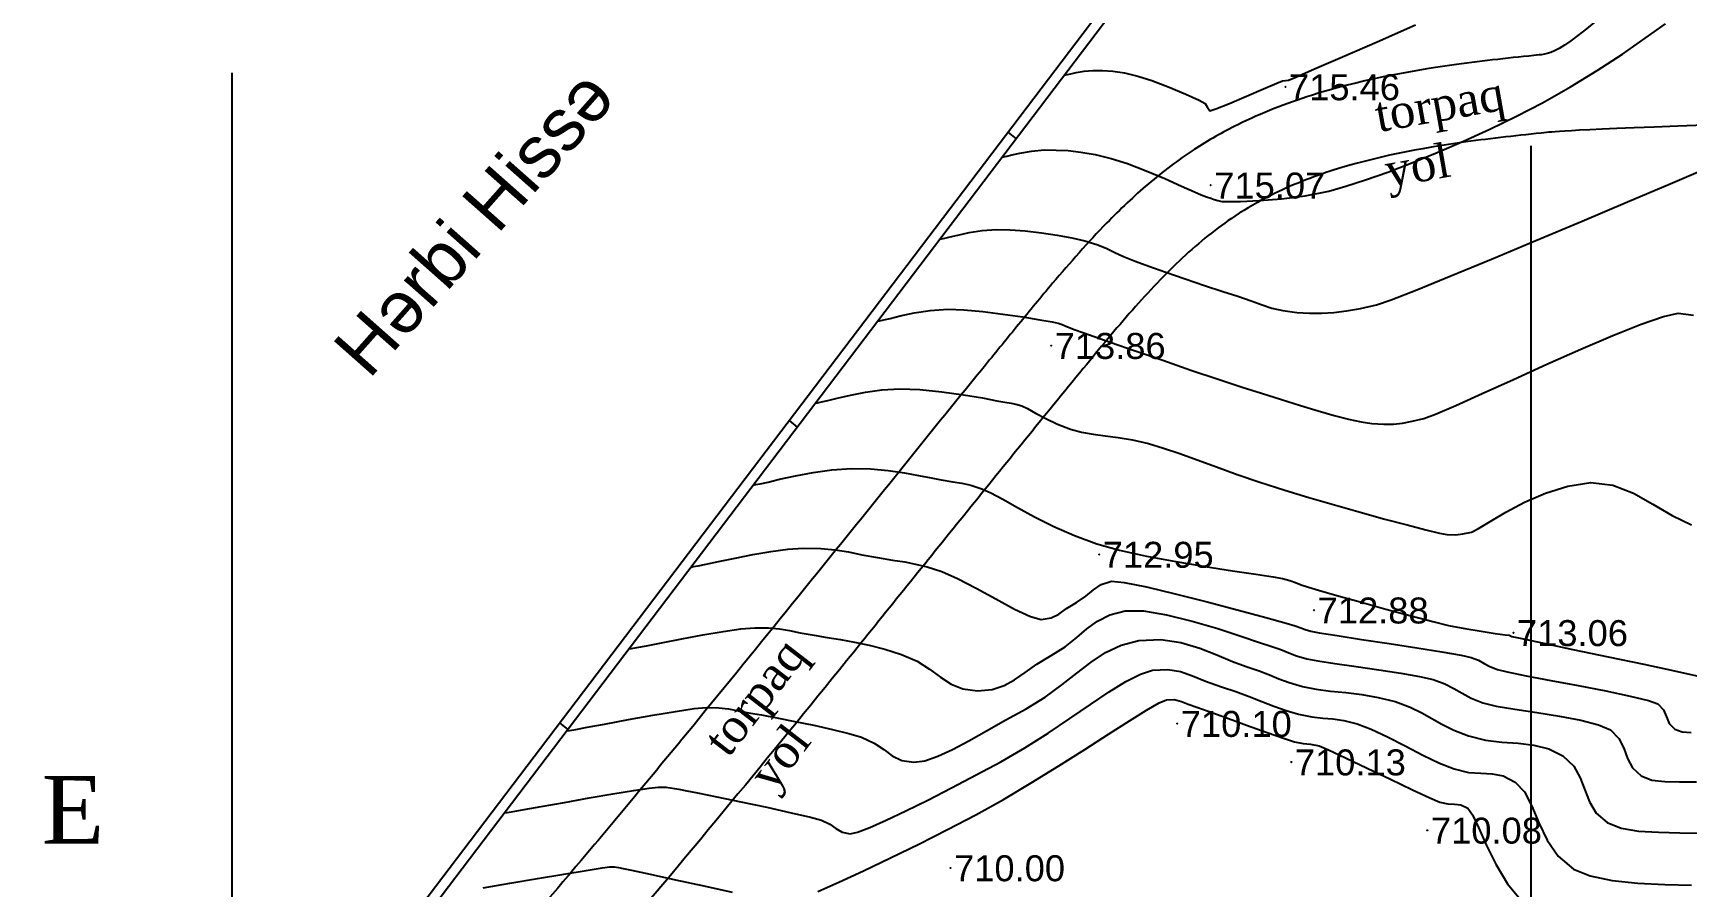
# Model space of a CAD drawing. Header units: feet. Extents: x 3381 to 683417, y 675186 to 4372291.
# Drawn here: x 682633.5 to 682697.2, y 4372090.4 to 4372123.2 of the extents above; entities that cross this region are included whole.
import ezdxf

# ---------------------------------------------------------------- set-up
doc = ezdxf.new("R2010")
doc.units = ezdxf.units.FT
doc.header["$MEASUREMENT"] = 0
doc.header["$PDMODE"] = 34
doc.header["$PDSIZE"] = 0.01
doc.linetypes.add('ACAD_ISO03W100', pattern=[30, 12, -18])
doc.layers.get('0').update_dxf_attribs({"linetype": 'CONTINUOUS'})
for name, color, linetype in [('0_Point_Height', 2, 'CONTINUOUS'), ('0_Point_Point', 7, 'CONTINUOUS'), ('Kompass', 7, 'CONTINUOUS'), ('Yazilar', 7, 'CONTINUOUS')]:
    doc.layers.add(name, color=color, linetype=linetype)
for name, color, linetype, lineweight in [('ANA HORIZONTAL', 24, 'CONTINUOUS', 30), ('HORIZANTAL', 24, 'CONTINUOUS', 13), ('km setka', 170, 'CONTINUOUS', 15), ('kontur', 5, 'CONTINUOUS', 0)]:
    doc.layers.add(name, color=color, linetype=linetype, lineweight=lineweight)
doc.styles.get("Standard").update_dxf_attribs({"font": 'arial.ttf', "height": 1.5})
doc.styles.add('Standart', font='times.ttf')

msp = doc.modelspace()

# ---------------------------------------------------------------- linework, layer by layer
at = {"linetype": 'Continuous', "lineweight": 25}
for p, q in [((682677.81, 4372128.345, 716.528), (682641.602, 4372080.645, 708.969)), ((682678.129, 4372128.103, 716.528), (682641.983, 4372080.485, 708.982)), ((682671.033, 4372119.416, -710.059), (682671.348, 4372119.17, -710.059)), ((682662.609, 4372108.319, -710.059), (682662.924, 4372108.072, -710.059)), ((682653.776, 4372096.683, -710.059), (682654.091, 4372096.437, -710.059))]:
    msp.add_line(p, q, dxfattribs=at)
for points, knots in [([(682691.713, 4372146.789), (682693.534, 4372143.319), (682699.84, 4372131.301), (682709.737, 4372113.319), (682723.732, 4372094.055), (682734.503, 4372073.857), (682745.466, 4372055.972), (682754.594, 4372038.568), (682768.009, 4372020.047), (682784.609, 4372005.758), (682796.144, 4371990.921), (682804.074, 4371980.439), (682815.392, 4371968.52), (682823.641, 4371957.828), (682828.085, 4371952.068)], [0, 0, 0, 0, 11.75951, 40.72321, 61.46233, 83.054979, 109.290717, 124.392744, 141.962718, 177.533008, 189.558821, 198.276488, 216.955448, 238.768866, 238.768866, 238.768866, 238.768866]), ([(682696.471, 4372126.259), (682692.531, 4372122.496), (682692.002, 4372122.445), (682690.413, 4372122.286), (682689.35, 4372122.169), (682686.398, 4372121.762), (682684.521, 4372121.408), (682681.743, 4372120.53), (682680.792, 4372120.16), (682679.301, 4372119.422), (682678.741, 4372119.106), (682677.581, 4372118.35), (682676.993, 4372117.903), (682675.878, 4372116.954), (682675.348, 4372116.45), (682674.106, 4372115.179), (682673.416, 4372114.392), (682672.305, 4372113.074), (682671.871, 4372112.544), (682671.015, 4372111.498), (682670.59, 4372110.977), (682669.324, 4372109.422), (682668.491, 4372108.394), (682666.012, 4372105.326), (682664.384, 4372103.303), (682661.475, 4372099.708), (682660.199, 4372098.138), (682658.163, 4372095.659), (682657.422, 4372094.761), (682655.989, 4372093.04), (682655.3, 4372092.217), (682654.072, 4372090.763), (682653.538, 4372090.134), (682652.169, 4372088.533), (682651.295, 4372087.528), (682649.863, 4372085.586), (682649.277, 4372084.676), (682648.511, 4372083.023), (682648.262, 4372082.319), (682648.029, 4372081.197), (682647.974, 4372080.804), (682647.926, 4372080.01), (682647.931, 4372079.614), (682648.051, 4372078.014), (682648.366, 4372076.841), (682649.079, 4372074.997), (682649.415, 4372074.29), (682650.141, 4372072.954), (682650.532, 4372072.322), (682651.82, 4372070.4), (682652.767, 4372069.206), (682654.231, 4372067.272), (682654.782, 4372066.522), (682655.783, 4372064.99), (682656.231, 4372064.213), (682656.901, 4372062.743), (682657.142, 4372062.056), (682657.488, 4372060.62), (682657.592, 4372059.879), (682657.67, 4372058.282), (682657.624, 4372057.428), (682657.36, 4372055.748), (682657.143, 4372054.917), (682656.348, 4372052.683), (682655.616, 4372051.33), (682654.143, 4372049.183), (682653.489, 4372048.355), (682652.099, 4372046.747), (682651.36, 4372045.964), (682649.858, 4372044.412), (682649.096, 4372043.643), (682647.774, 4372042.259), (682647.21, 4372041.651), (682646.115, 4372040.398), (682645.586, 4372039.759), (682644.047, 4372037.812), (682643.082, 4372036.475), (682641.382, 4372034.011), (682640.634, 4372032.89), (682639.165, 4372030.621), (682638.446, 4372029.475), (682636.346, 4372026.001), (682635.019, 4372023.637), (682632.623, 4372018.948), (682631.544, 4372016.628), (682629.88, 4372012.603), (682629.244, 4372010.919), (682628.086, 4372007.513), (682627.563, 4372005.796), (682626.55, 4372002.168), (682626.068, 4372000.255), (682625.284, 4371996.963), (682624.969, 4371995.586), (682624.356, 4371992.821), (682624.061, 4371991.433), (682623.636, 4371989.26), (682623.49, 4371988.485), (682623.252, 4371987.085), (682623.156, 4371986.466), (682622.916, 4371984.502), (682622.841, 4371983.158), (682622.843, 4371980.142), (682622.965, 4371978.47), (682623.405, 4371975.178), (682623.721, 4371973.559), (682624.361, 4371970.843), (682624.654, 4371969.735), (682625.219, 4371967.737), (682625.485, 4371966.844), (682625.978, 4371965.23), (682626.204, 4371964.5), (682626.7, 4371963.026), (682626.969, 4371962.286), (682627.425, 4371961.195), (682627.582, 4371960.842), (682628.084, 4371959.788), (682628.445, 4371959.127), (682629.126, 4371957.857), (682629.446, 4371957.248), (682629.845, 4371956.346), (682629.966, 4371956.042), (682630.153, 4371955.488), (682630.223, 4371955.241), (682630.346, 4371954.717), (682630.398, 4371954.444), (682630.532, 4371953.608), (682630.595, 4371953.017), (682628.41, 4371948.604)], [0, 0, 0, 0, 1.504182, 1.504182, 4.512547, 4.512547, 9.897023, 9.897023, 12.795834, 12.795834, 14.604059, 14.604059, 16.662244, 16.662244, 18.72043, 18.72043, 21.69221, 21.69221, 23.690537, 23.690537, 25.688865, 25.688865, 29.68552, 29.68552, 37.678831, 37.678831, 43.858623, 43.858623, 47.338723, 47.338723, 50.479181, 50.479181, 52.843093, 52.843093, 56.452422, 56.452422, 59.343353, 59.343353, 61.301717, 61.301717, 62.310714, 62.310714, 63.319712, 63.319712, 66.426739, 66.426739, 68.50177, 68.50177, 70.576802, 70.576802, 75.092259, 75.092259, 77.984383, 77.984383, 80.876507, 80.876507, 83.368148, 83.368148, 85.859789, 85.859789, 88.693846, 88.693846, 91.527902, 91.527902, 96.504404, 96.504404, 99.813748, 99.813748, 103.123092, 103.123092, 106.359907, 106.359907, 108.778682, 108.778682, 111.197456, 111.197456, 116.035005, 116.035005, 120.025858, 120.025858, 124.016711, 124.016711, 131.998417, 131.998417, 139.538843, 139.538843, 144.840516, 144.840516, 150.142189, 150.142189, 155.992549, 155.992549, 160.212599, 160.212599, 164.43265, 164.43265, 166.77754, 166.77754, 168.584028, 168.584028, 172.423705, 172.423705, 177.221179, 177.221179, 182.018653, 182.018653, 185.384546, 185.384546, 188.140377, 188.140377, 190.397291, 190.397291, 192.654204, 192.654204, 193.73589, 193.73589, 195.899262, 195.899262, 198.062634, 198.062634, 199.190084, 199.190084, 200.13488, 200.13488, 201.079676, 201.079676, 202.923933, 202.923933, 202.923933, 202.923933]), ([(682700.374, 4372119.789), (682692.812, 4372119.509), (682692.282, 4372119.458), (682690.704, 4372119.3), (682689.667, 4372119.185), (682686.867, 4372118.797), (682685.159, 4372118.466), (682682.741, 4372117.698), (682681.933, 4372117.379), (682680.684, 4372116.757), (682680.215, 4372116.489), (682679.067, 4372115.731), (682678.396, 4372115.185), (682677.086, 4372113.961), (682676.448, 4372113.285), (682675.185, 4372111.85), (682674.559, 4372111.09), (682672.412, 4372108.469), (682670.933, 4372106.644), (682668.005, 4372103.018), (682666.556, 4372101.218), (682662.169, 4372095.795), (682659.192, 4372092.153), (682655.473, 4372087.78), (682654.989, 4372087.218), (682654.047, 4372086.108), (682653.591, 4372085.558), (682652.604, 4372084.27), (682652.106, 4372083.534), (682651.42, 4372082.215), (682651.193, 4372081.629), (682651.004, 4372080.789), (682650.966, 4372080.529), (682650.929, 4372080), (682650.931, 4372079.724), (682651.015, 4372078.615), (682651.246, 4372077.712), (682651.797, 4372076.286), (682652.042, 4372075.757), (682652.579, 4372074.737), (682652.873, 4372074.242), (682653.957, 4372072.562), (682654.849, 4372071.416), (682656.368, 4372069.425), (682656.981, 4372068.609), (682658.15, 4372066.873), (682658.706, 4372065.955), (682659.452, 4372064.401), (682659.699, 4372063.806), (682660.109, 4372062.571), (682660.27, 4372061.94), (682660.627, 4372060.026), (682660.696, 4372058.721), (682660.526, 4372056.32), (682660.325, 4372055.225), (682659.723, 4372053.114), (682659.322, 4372052.095), (682658.368, 4372050.156), (682657.816, 4372049.235), (682656.436, 4372047.22), (682655.572, 4372046.155), (682653.788, 4372044.149), (682652.867, 4372043.204), (682651.201, 4372041.497), (682650.451, 4372040.731), (682649.274, 4372039.456), (682648.829, 4372038.953), (682647.957, 4372037.917), (682647.531, 4372037.388), (682646.277, 4372035.772), (682645.472, 4372034.655), (682643.946, 4372032.446), (682643.219, 4372031.359), (682641.798, 4372029.17), (682641.103, 4372028.065), (682639.073, 4372024.722), (682637.793, 4372022.454), (682635.416, 4372017.838), (682634.32, 4372015.491), (682632.666, 4372011.488), (682632.049, 4372009.854), (682630.927, 4372006.546), (682630.418, 4372004.869), (682629.421, 4372001.287), (682628.941, 4371999.377), (682628.17, 4371996.124), (682627.864, 4371994.784), (682627.272, 4371992.111), (682626.989, 4371990.776), (682626.574, 4371988.65), (682626.424, 4371987.855), (682626.191, 4371986.467), (682626.102, 4371985.87), (682625.965, 4371984.676), (682625.916, 4371984.076), (682625.821, 4371982.268), (682625.83, 4371981.052), (682626.019, 4371977.919), (682626.299, 4371976.01), (682627.089, 4371972.203), (682627.596, 4371970.304), (682628.342, 4371967.763), (682628.536, 4371967.122), (682628.929, 4371965.844), (682629.127, 4371965.215), (682629.522, 4371964.053), (682629.717, 4371963.517), (682630.068, 4371962.643), (682630.216, 4371962.298), (682630.498, 4371961.691), (682630.63, 4371961.425), (682630.909, 4371960.881), (682631.056, 4371960.606), (682631.507, 4371959.765), (682631.823, 4371959.186), (682632.348, 4371958.114), (682632.565, 4371957.634), (682632.884, 4371956.791), (682633.002, 4371956.438), (682633.199, 4371955.719), (682633.277, 4371955.362), (682633.471, 4371954.304), (682633.548, 4371953.615), (682633.626, 4371952.873), (682633.635, 4371952.792), (682635.369, 4371948.48)], [0, 0, 0, 0, 1.519576, 1.519576, 4.558728, 4.558728, 9.930594, 9.930594, 12.837598, 12.837598, 14.698947, 14.698947, 17.596272, 17.596272, 20.493598, 20.493598, 23.430765, 23.430765, 30.540606, 30.540606, 37.650448, 37.650448, 51.870131, 51.870131, 53.943342, 53.943342, 56.016553, 56.016553, 58.839775, 58.839775, 61.186701, 61.186701, 62.257023, 62.257023, 63.327345, 63.327345, 66.426341, 66.426341, 68.26825, 68.26825, 70.110159, 70.110159, 74.62153, 74.62153, 77.595, 77.595, 80.568471, 80.568471, 82.304355, 82.304355, 84.04024, 84.04024, 87.512009, 87.512009, 90.504027, 90.504027, 93.496045, 93.496045, 96.488063, 96.488063, 100.372173, 100.372173, 104.256283, 104.256283, 107.517701, 107.517701, 109.618427, 109.618427, 111.719153, 111.719153, 115.920605, 115.920605, 119.858792, 119.858792, 123.796978, 123.796978, 131.673352, 131.673352, 139.553481, 139.553481, 144.894421, 144.894421, 150.235361, 150.235361, 156.190392, 156.190392, 160.321983, 160.321983, 164.453574, 164.453574, 166.899961, 166.899961, 168.797126, 168.797126, 170.694291, 170.694291, 174.488621, 174.488621, 180.488906, 180.488906, 186.48919, 186.48919, 188.508696, 188.508696, 190.528201, 190.528201, 192.322947, 192.322947, 193.52533, 193.52533, 194.478712, 194.478712, 195.432094, 195.432094, 197.338858, 197.338858, 198.784376, 198.784376, 199.759029, 199.759029, 200.733681, 200.733681, 202.682985, 202.682985, 202.923933, 202.923933, 202.923933, 202.923933])]:
    msp.add_open_spline(points, degree=3, knots=knots, dxfattribs=at)
at = {"layer": '0_Point_Point', "lineweight": 25}
for p in [(682681.712, 4372121.164, 715.458), (682678.836, 4372117.381, 715.073), (682672.693, 4372111.207, 713.864), (682674.543, 4372103.169, 712.954), (682682.815, 4372101.025, 712.882), (682690.488, 4372100.155, 713.057), (682677.549, 4372096.66, 710.101), (682681.939, 4372095.179, 710.135), (682687.177, 4372092.552, 710.075), (682668.821, 4372091.104, 710)]:
    msp.add_point(p, dxfattribs=at)
at = {"layer": 'ANA HORIZONTAL', "color": 16, "lineweight": 25}
for points, elevation in [([(682670.81, 4372118.461), (682670.866, 4372118.471), (682670.985, 4372118.497), (682671.185, 4372118.544), (682671.49, 4372118.616), (682671.933, 4372118.695), (682672.445, 4372118.736), (682672.885, 4372118.735), (682673.345, 4372118.711), (682673.841, 4372118.655), (682674.391, 4372118.558), (682675.011, 4372118.412), (682675.634, 4372118.214), (682676.347, 4372117.939), (682677.068, 4372117.633), (682677.716, 4372117.345), (682678.209, 4372117.121), (682678.465, 4372117.009), (682678.669, 4372116.935), (682678.836, 4372116.878), (682678.969, 4372116.836), (682679.112, 4372116.788), (682679.258, 4372116.758), (682679.482, 4372116.753), (682679.988, 4372116.759), (682680.703, 4372116.788), (682681.557, 4372116.855), (682682.475, 4372116.974), (682683.386, 4372117.157), (682684.037, 4372117.338), (682684.798, 4372117.582), (682685.65, 4372117.885), (682686.574, 4372118.238), (682687.551, 4372118.637), (682688.561, 4372119.074), (682689.586, 4372119.543), (682690.606, 4372120.038), (682691.602, 4372120.553), (682692.684, 4372121.161), (682693.717, 4372121.794), (682694.683, 4372122.427), (682695.563, 4372123.035), (682696.339, 4372123.595)], 715), ([(682658.835, 4372102.685), (682658.919, 4372102.7), (682659.104, 4372102.734), (682659.416, 4372102.797), (682659.885, 4372102.894), (682660.532, 4372103.029), (682661.216, 4372103.164), (682661.901, 4372103.282), (682662.555, 4372103.369), (682663.144, 4372103.409), (682663.825, 4372103.4), (682664.385, 4372103.348), (682664.893, 4372103.264), (682665.414, 4372103.16), (682666.015, 4372103.047), (682666.594, 4372102.953), (682667.057, 4372102.88), (682667.477, 4372102.801), (682667.928, 4372102.686), (682668.483, 4372102.509), (682669.092, 4372102.248), (682669.812, 4372101.872), (682670.57, 4372101.455), (682671.29, 4372101.068), (682671.896, 4372100.782), (682672.315, 4372100.671), (682672.696, 4372100.727), (682672.995, 4372100.875), (682673.291, 4372101.082), (682673.664, 4372101.315), (682674.032, 4372101.562), (682674.32, 4372101.805), (682674.62, 4372102.008), (682675.021, 4372102.134), (682675.499, 4372102.092), (682676.36, 4372101.92), (682677.47, 4372101.658), (682678.696, 4372101.347), (682679.905, 4372101.028), (682680.963, 4372100.741), (682681.736, 4372100.526), (682682.092, 4372100.426), (682682.308, 4372100.35), (682682.476, 4372100.281), (682682.693, 4372100.212), (682683.017, 4372100.155), (682683.706, 4372100.046), (682684.64, 4372099.901), (682685.703, 4372099.737), (682686.774, 4372099.57), (682687.736, 4372099.415), (682688.47, 4372099.289), (682688.858, 4372099.207), (682689.149, 4372099.094), (682689.365, 4372098.975), (682689.581, 4372098.854), (682689.87, 4372098.735), (682690.253, 4372098.645), (682690.976, 4372098.502), (682691.925, 4372098.322), (682692.984, 4372098.121), (682694.041, 4372097.914), (682694.981, 4372097.718), (682695.688, 4372097.548), (682696.05, 4372097.42), (682696.264, 4372097.187), (682696.374, 4372096.92), (682696.486, 4372096.659), (682696.702, 4372096.44), (682696.982, 4372096.342), (682697.329, 4372096.313)], 712.5)]:
    msp.add_lwpolyline(points, dxfattribs=dict(at, elevation=elevation))
at = {"layer": 'HORIZANTAL', "color": 16, "linetype": 'Continuous', "lineweight": 25}
for points, elevation in [([(682673.205, 4372121.616), (682673.242, 4372121.623), (682673.323, 4372121.64), (682673.458, 4372121.672), (682673.663, 4372121.72), (682673.961, 4372121.774), (682674.305, 4372121.801), (682674.677, 4372121.799), (682675.074, 4372121.769), (682675.518, 4372121.701), (682676.031, 4372121.583), (682676.576, 4372121.408), (682677.236, 4372121.154), (682677.883, 4372120.882), (682678.39, 4372120.653), (682678.629, 4372120.528), (682678.713, 4372120.367), (682678.797, 4372120.247), (682679.035, 4372120.32), (682679.554, 4372120.528), (682680.211, 4372120.805), (682680.866, 4372121.088), (682681.377, 4372121.308), (682681.602, 4372121.402), (682681.719, 4372121.412), (682681.836, 4372121.423), (682682.112, 4372121.54), (682682.837, 4372121.853), (682683.913, 4372122.321), (682685.241, 4372122.9), (682686.724, 4372123.551)], 715.5), ([(682668.415, 4372115.306), (682668.474, 4372115.316), (682668.599, 4372115.342), (682668.803, 4372115.39), (682669.108, 4372115.463), (682669.542, 4372115.557), (682670.034, 4372115.633), (682670.585, 4372115.67), (682671.111, 4372115.662), (682671.7, 4372115.62), (682672.317, 4372115.55), (682672.927, 4372115.46), (682673.497, 4372115.355), (682673.991, 4372115.241), (682674.45, 4372115.101), (682674.806, 4372114.957), (682675.125, 4372114.805), (682675.476, 4372114.639), (682675.925, 4372114.455), (682676.449, 4372114.264), (682677.113, 4372114.029), (682677.852, 4372113.773), (682678.601, 4372113.518), (682679.297, 4372113.288), (682679.877, 4372113.104), (682680.398, 4372112.93), (682680.813, 4372112.779), (682681.194, 4372112.652), (682681.614, 4372112.554), (682682.148, 4372112.485), (682682.64, 4372112.454), (682683.106, 4372112.451), (682683.573, 4372112.478), (682684.063, 4372112.54), (682684.602, 4372112.64), (682685.214, 4372112.782), (682685.781, 4372112.972), (682686.767, 4372113.353), (682688.083, 4372113.886), (682689.642, 4372114.53), (682691.353, 4372115.247), (682693.129, 4372115.997), (682694.882, 4372116.74), (682696.522, 4372117.436), (682697.962, 4372118.048)], 714.5), ([(682666.02, 4372112.151), (682666.093, 4372112.164), (682666.249, 4372112.196), (682666.504, 4372112.255), (682666.884, 4372112.347), (682667.425, 4372112.464), (682668.038, 4372112.558), (682668.724, 4372112.605), (682669.329, 4372112.586), (682670.06, 4372112.518), (682670.841, 4372112.42), (682671.599, 4372112.309), (682672.256, 4372112.202), (682672.739, 4372112.116), (682672.971, 4372112.07), (682673.121, 4372112.02), (682673.237, 4372111.965), (682673.384, 4372111.902), (682673.625, 4372111.816), (682674.177, 4372111.621), (682674.97, 4372111.342), (682675.931, 4372111.007), (682676.99, 4372110.64), (682678.076, 4372110.267), (682679.118, 4372109.914), (682680.045, 4372109.607), (682680.785, 4372109.371), (682681.563, 4372109.13), (682682.293, 4372108.904), (682682.968, 4372108.698), (682683.585, 4372108.519), (682684.139, 4372108.375), (682684.625, 4372108.27), (682685.038, 4372108.213), (682685.5, 4372108.184), (682685.874, 4372108.187), (682686.218, 4372108.225), (682686.588, 4372108.297), (682687.041, 4372108.407), (682687.489, 4372108.57), (682688.265, 4372108.904), (682689.291, 4372109.364), (682690.488, 4372109.906), (682691.776, 4372110.488), (682693.076, 4372111.065), (682694.311, 4372111.593), (682695.401, 4372112.03), (682696.266, 4372112.331), (682696.829, 4372112.452), (682697.417, 4372112.381)], 714), ([(682663.625, 4372108.996), (682663.698, 4372109.008), (682663.851, 4372109.039), (682664.099, 4372109.096), (682664.464, 4372109.184), (682664.973, 4372109.302), (682665.543, 4372109.412), (682666.173, 4372109.498), (682666.864, 4372109.54), (682667.645, 4372109.516), (682668.489, 4372109.432), (682669.318, 4372109.315), (682670.051, 4372109.191), (682670.609, 4372109.087), (682670.911, 4372109.03), (682671.15, 4372108.991), (682671.339, 4372108.955), (682671.57, 4372108.886), (682671.788, 4372108.783), (682672.098, 4372108.611), (682672.485, 4372108.401), (682672.934, 4372108.184), (682673.433, 4372107.992), (682673.865, 4372107.877), (682674.307, 4372107.798), (682674.771, 4372107.736), (682675.273, 4372107.668), (682675.826, 4372107.574), (682676.445, 4372107.433), (682677.025, 4372107.263), (682677.648, 4372107.053), (682678.32, 4372106.81), (682679.053, 4372106.54), (682679.853, 4372106.25), (682680.73, 4372105.947), (682681.693, 4372105.639), (682682.619, 4372105.36), (682683.602, 4372105.074), (682684.591, 4372104.793), (682685.538, 4372104.532), (682686.394, 4372104.303), (682687.111, 4372104.119), (682687.638, 4372103.994), (682687.928, 4372103.941), (682688.265, 4372103.926), (682688.537, 4372103.956), (682688.869, 4372104.032), (682689.142, 4372104.164), (682689.594, 4372104.436), (682690.194, 4372104.793), (682690.913, 4372105.177), (682691.718, 4372105.532), (682692.58, 4372105.803), (682693.467, 4372105.932), (682694.318, 4372105.834), (682695.108, 4372105.526), (682695.859, 4372105.105), (682696.596, 4372104.667), (682697.34, 4372104.309)], 713.5), ([(682661.23, 4372105.84), (682661.315, 4372105.855), (682661.498, 4372105.891), (682661.797, 4372105.957), (682662.24, 4372106.06), (682662.857, 4372106.198), (682663.531, 4372106.327), (682664.251, 4372106.426), (682665.004, 4372106.474), (682665.743, 4372106.461), (682666.426, 4372106.402), (682667.045, 4372106.313), (682667.595, 4372106.212), (682668.07, 4372106.115), (682668.463, 4372106.039), (682668.908, 4372105.967), (682669.257, 4372105.909), (682669.599, 4372105.831), (682670.027, 4372105.698), (682670.374, 4372105.543), (682670.836, 4372105.294), (682671.401, 4372104.977), (682672.057, 4372104.62), (682672.792, 4372104.249), (682673.593, 4372103.892), (682674.45, 4372103.576), (682675.328, 4372103.331), (682676.369, 4372103.102), (682677.494, 4372102.893), (682678.624, 4372102.706), (682679.679, 4372102.544), (682680.579, 4372102.412), (682681.246, 4372102.312), (682681.599, 4372102.249), (682681.884, 4372102.164), (682682.101, 4372102.085), (682682.318, 4372102.001), (682682.601, 4372101.906), (682682.987, 4372101.793), (682683.686, 4372101.594), (682684.588, 4372101.341), (682685.58, 4372101.066), (682686.551, 4372100.803), (682687.392, 4372100.583), (682687.989, 4372100.439), (682688.623, 4372100.314), (682689.248, 4372100.21), (682689.788, 4372100.13), (682690.171, 4372100.078), (682690.321, 4372100.058), (682690.373, 4372100.034), (682690.425, 4372100.01), (682690.748, 4372099.942), (682691.589, 4372099.765), (682692.777, 4372099.515), (682694.138, 4372099.228), (682695.501, 4372098.94), (682696.694, 4372098.686), (682697.544, 4372098.502)], 713)]:
    msp.add_lwpolyline(points, dxfattribs=dict(at, elevation=elevation))
at = {"layer": 'HORIZANTAL', "color": 32, "linetype": 'Continuous', "lineweight": 25}
for points, elevation in [([(682656.44, 4372099.53), (682656.536, 4372099.546), (682656.751, 4372099.585), (682657.124, 4372099.656), (682657.694, 4372099.767), (682658.48, 4372099.92), (682659.292, 4372100.072), (682660.07, 4372100.205), (682660.754, 4372100.302), (682661.284, 4372100.344), (682661.813, 4372100.338), (682662.234, 4372100.301), (682662.62, 4372100.238), (682663.04, 4372100.154), (682663.567, 4372100.056), (682664.072, 4372099.974), (682664.588, 4372099.892), (682665.124, 4372099.798), (682665.689, 4372099.68), (682666.291, 4372099.525), (682666.94, 4372099.321), (682667.538, 4372099.056), (682668.018, 4372098.752), (682668.435, 4372098.447), (682668.845, 4372098.181), (682669.301, 4372097.992), (682669.861, 4372097.92), (682670.422, 4372097.974), (682670.882, 4372098.123), (682671.29, 4372098.348), (682671.695, 4372098.628), (682672.147, 4372098.943), (682672.695, 4372099.273), (682673.238, 4372099.615), (682673.679, 4372099.966), (682674.074, 4372100.302), (682674.48, 4372100.601), (682674.953, 4372100.839), (682675.548, 4372100.993), (682676.251, 4372100.993), (682677.14, 4372100.848), (682678.122, 4372100.607), (682679.105, 4372100.317), (682679.998, 4372100.027), (682680.709, 4372099.785), (682681.145, 4372099.641), (682681.537, 4372099.508), (682681.838, 4372099.386), (682682.139, 4372099.267), (682682.534, 4372099.148), (682682.955, 4372099.068), (682683.618, 4372098.968), (682684.432, 4372098.855), (682685.307, 4372098.732), (682686.153, 4372098.604), (682686.879, 4372098.477), (682687.396, 4372098.355), (682687.852, 4372098.185), (682688.2, 4372098.007), (682688.513, 4372097.824), (682688.86, 4372097.641), (682689.314, 4372097.46), (682689.827, 4372097.335), (682690.548, 4372097.21), (682691.389, 4372097.08), (682692.265, 4372096.94), (682693.086, 4372096.786), (682693.767, 4372096.613), (682694.22, 4372096.416), (682694.551, 4372096.086), (682694.737, 4372095.709), (682694.877, 4372095.32), (682695.066, 4372094.954), (682695.4, 4372094.646), (682695.811, 4372094.487), (682696.31, 4372094.425), (682696.886, 4372094.415), (682697.531, 4372094.413)], 712), ([(682654.045, 4372096.375), (682654.152, 4372096.393), (682654.398, 4372096.436), (682654.831, 4372096.515), (682655.502, 4372096.639), (682656.427, 4372096.81), (682657.368, 4372096.98), (682658.238, 4372097.128), (682658.952, 4372097.234), (682659.424, 4372097.279), (682659.9, 4372097.27), (682660.272, 4372097.226), (682660.644, 4372097.155), (682661.118, 4372097.065), (682661.542, 4372096.99), (682662.131, 4372096.88), (682662.823, 4372096.745), (682663.558, 4372096.593), (682664.273, 4372096.435), (682664.907, 4372096.278), (682665.397, 4372096.133), (682665.877, 4372095.91), (682666.249, 4372095.656), (682666.581, 4372095.416), (682666.944, 4372095.239), (682667.407, 4372095.169), (682667.829, 4372095.23), (682668.327, 4372095.401), (682668.893, 4372095.663), (682669.523, 4372095.996), (682670.209, 4372096.382), (682670.946, 4372096.8), (682671.727, 4372097.231), (682672.466, 4372097.679), (682673.105, 4372098.144), (682673.681, 4372098.602), (682674.229, 4372099.026), (682674.787, 4372099.393), (682675.39, 4372099.676), (682676.075, 4372099.852), (682676.91, 4372099.891), (682677.691, 4372099.776), (682678.414, 4372099.563), (682679.076, 4372099.303), (682679.672, 4372099.05), (682680.198, 4372098.856), (682680.706, 4372098.688), (682681.103, 4372098.532), (682681.464, 4372098.382), (682681.862, 4372098.234), (682682.374, 4372098.084), (682682.89, 4372097.981), (682683.445, 4372097.911), (682684.033, 4372097.85), (682684.647, 4372097.777), (682685.283, 4372097.669), (682685.933, 4372097.504), (682686.507, 4372097.296), (682686.958, 4372097.079), (682687.348, 4372096.857), (682687.738, 4372096.632), (682688.188, 4372096.407), (682688.759, 4372096.186), (682689.409, 4372096.026), (682690.048, 4372095.949), (682690.672, 4372095.902), (682691.274, 4372095.832), (682691.849, 4372095.686), (682692.391, 4372095.413), (682692.807, 4372095.021), (682693.063, 4372094.576), (682693.24, 4372094.107), (682693.417, 4372093.644), (682693.676, 4372093.216), (682694.097, 4372092.853), (682694.632, 4372092.638), (682695.305, 4372092.523), (682696.075, 4372092.475), (682696.899, 4372092.46), (682697.738, 4372092.447)], 711.5), ([(682651.649, 4372093.22), (682651.753, 4372093.237), (682651.989, 4372093.278), (682652.408, 4372093.351), (682653.059, 4372093.467), (682653.969, 4372093.628), (682654.915, 4372093.795), (682655.823, 4372093.953), (682656.618, 4372094.085), (682657.223, 4372094.177), (682657.564, 4372094.213), (682657.875, 4372094.207), (682658.118, 4372094.179), (682658.361, 4372094.132), (682658.67, 4372094.074), (682659.084, 4372093.994), (682659.822, 4372093.844), (682660.755, 4372093.649), (682661.754, 4372093.436), (682662.689, 4372093.23), (682663.433, 4372093.058), (682663.854, 4372092.944), (682664.172, 4372092.788), (682664.411, 4372092.616), (682664.647, 4372092.475), (682664.953, 4372092.417), (682665.239, 4372092.481), (682665.712, 4372092.66), (682666.342, 4372092.937), (682667.096, 4372093.296), (682667.946, 4372093.717), (682668.86, 4372094.185), (682669.808, 4372094.681), (682670.758, 4372095.189), (682671.685, 4372095.721), (682672.575, 4372096.286), (682673.419, 4372096.853), (682674.207, 4372097.393), (682674.929, 4372097.878), (682675.575, 4372098.279), (682676.136, 4372098.567), (682676.602, 4372098.711), (682677.191, 4372098.743), (682677.679, 4372098.659), (682678.137, 4372098.494), (682678.637, 4372098.286), (682679.251, 4372098.071), (682679.805, 4372097.891), (682680.317, 4372097.702), (682680.801, 4372097.511), (682681.269, 4372097.328), (682681.736, 4372097.161), (682682.215, 4372097.02), (682682.733, 4372096.914), (682683.155, 4372096.867), (682683.543, 4372096.837), (682683.961, 4372096.78), (682684.47, 4372096.652), (682685.01, 4372096.444), (682685.641, 4372096.144), (682686.319, 4372095.797), (682687.001, 4372095.446), (682687.644, 4372095.136), (682688.204, 4372094.911), (682688.758, 4372094.782), (682689.233, 4372094.749), (682689.668, 4372094.729), (682690.098, 4372094.643), (682690.561, 4372094.409), (682690.915, 4372094.026), (682691.197, 4372093.48), (682691.466, 4372092.84), (682691.782, 4372092.177), (682692.205, 4372091.56), (682692.794, 4372091.059), (682693.439, 4372090.796), (682694.29, 4372090.623), (682695.272, 4372090.519), (682696.312, 4372090.464), (682697.338, 4372090.438)], 711), ([(682663.711, 4372090.191), (682664.522, 4372090.558), (682665.468, 4372090.996), (682666.509, 4372091.489), (682667.603, 4372092.022), (682668.71, 4372092.58), (682669.79, 4372093.146), (682670.856, 4372093.743), (682671.931, 4372094.381), (682672.985, 4372095.032), (682673.987, 4372095.665), (682674.905, 4372096.254), (682675.709, 4372096.767), (682676.368, 4372097.178), (682676.852, 4372097.455), (682677.129, 4372097.571), (682677.447, 4372097.58), (682677.708, 4372097.514), (682677.973, 4372097.406), (682678.305, 4372097.287), (682678.732, 4372097.142), (682679.414, 4372096.897), (682680.218, 4372096.604), (682681.014, 4372096.314), (682681.67, 4372096.081), (682682.055, 4372095.956), (682682.396, 4372095.896), (682682.672, 4372095.873), (682683.007, 4372095.801), (682683.367, 4372095.65), (682684.023, 4372095.344), (682684.858, 4372094.945), (682685.755, 4372094.514), (682686.597, 4372094.111), (682687.267, 4372093.798), (682687.649, 4372093.636), (682687.961, 4372093.57), (682688.223, 4372093.558), (682688.469, 4372093.527), (682688.732, 4372093.405), (682688.914, 4372093.15), (682689.145, 4372092.654), (682689.437, 4372091.995), (682689.805, 4372091.25), (682690.262, 4372090.495), (682690.819, 4372089.808)], 710.5), ([(682650.834, 4372090.335), (682651.864, 4372090.512), (682652.93, 4372090.695), (682653.94, 4372090.866), (682654.8, 4372091.01), (682655.419, 4372091.11), (682655.704, 4372091.148), (682655.889, 4372091.142), (682656.037, 4372091.118), (682656.222, 4372091.083), (682656.547, 4372091.015), (682657.262, 4372090.861), (682658.235, 4372090.651), (682659.332, 4372090.412), (682660.421, 4372090.174)], 710.5)]:
    msp.add_lwpolyline(points, dxfattribs=dict(at, elevation=elevation))
at = {"layer": 'km setka', "lineweight": 25, "flags": 128}
for points in [[(682641.16, 4372121.703), (682641.16, 4371912.467)], [(682691.16, 4372118.891), (682691.16, 4371902.444)]]:
    msp.add_lwpolyline(points, dxfattribs=at)

# ---------------------------------------------------------------- texts
at = {"layer": '0_Point_Height', "color": 0, "lineweight": 25}
for s, p in [('715.46', (682681.848, 4372120.65, 715.458)), ('715.07', (682678.972, 4372116.867, 715.073)), ('713.86', (682672.829, 4372110.693, 713.864)), ('712.95', (682674.679, 4372102.655, 712.954)), ('712.88', (682682.951, 4372100.511, 712.882)), ('713.06', (682690.624, 4372099.641, 713.057)), ('710.10', (682677.685, 4372096.146, 710.101)), ('710.13', (682682.075, 4372094.665, 710.135)), ('710.08', (682687.313, 4372092.038, 710.075)), ('710.00', (682668.957, 4372090.59, 710))]:
    msp.add_text(s, height=1, dxfattribs=at).set_placement(p)
at = {"layer": 'Kompass', "color": 1, "lineweight": 25, "insert": (682633.842, 4372094.643), "char_height": 2.605, "width": 2.71353, "attachment_point": 1, "rotation": 0.01316, "style": 'Standart'}
msp.add_mtext('E', dxfattribs=at)
at = {"layer": 'kontur', "color": 0, "linetype": 'ACAD_ISO03W100', "lineweight": 25, "ltscale": 0.35, "insert": (682644.94, 4372111.205), "char_height": 2, "attachment_point": 1, "rotation": 48.48393}
msp.add_mtext_dynamic_manual_height_columns('{\\fArial|b0|i0|c204|p34;H\\fArial|b0|i0|c238|p34;ərbi Hissə}', width=21.22032, gutter_width=25, heights=[0], dxfattribs=at)
at = {"layer": 'Yazilar', "lineweight": 25, "char_height": 1.3, "width": 0.10588, "attachment_point": 1}
for insert, rotation in [((682685.059, 4372120.7), 10.07241), ((682659.231, 4372096.099), 52.3818)]:
    msp.add_mtext('{\\fTimes New Roman|b0|i0|c0|p18;torpaq\\fTimes New Roman|b0|i0|c238|p18; yol}', dxfattribs=dict(at, insert=insert, rotation=rotation))

doc.saveas('drawing.dxf')
